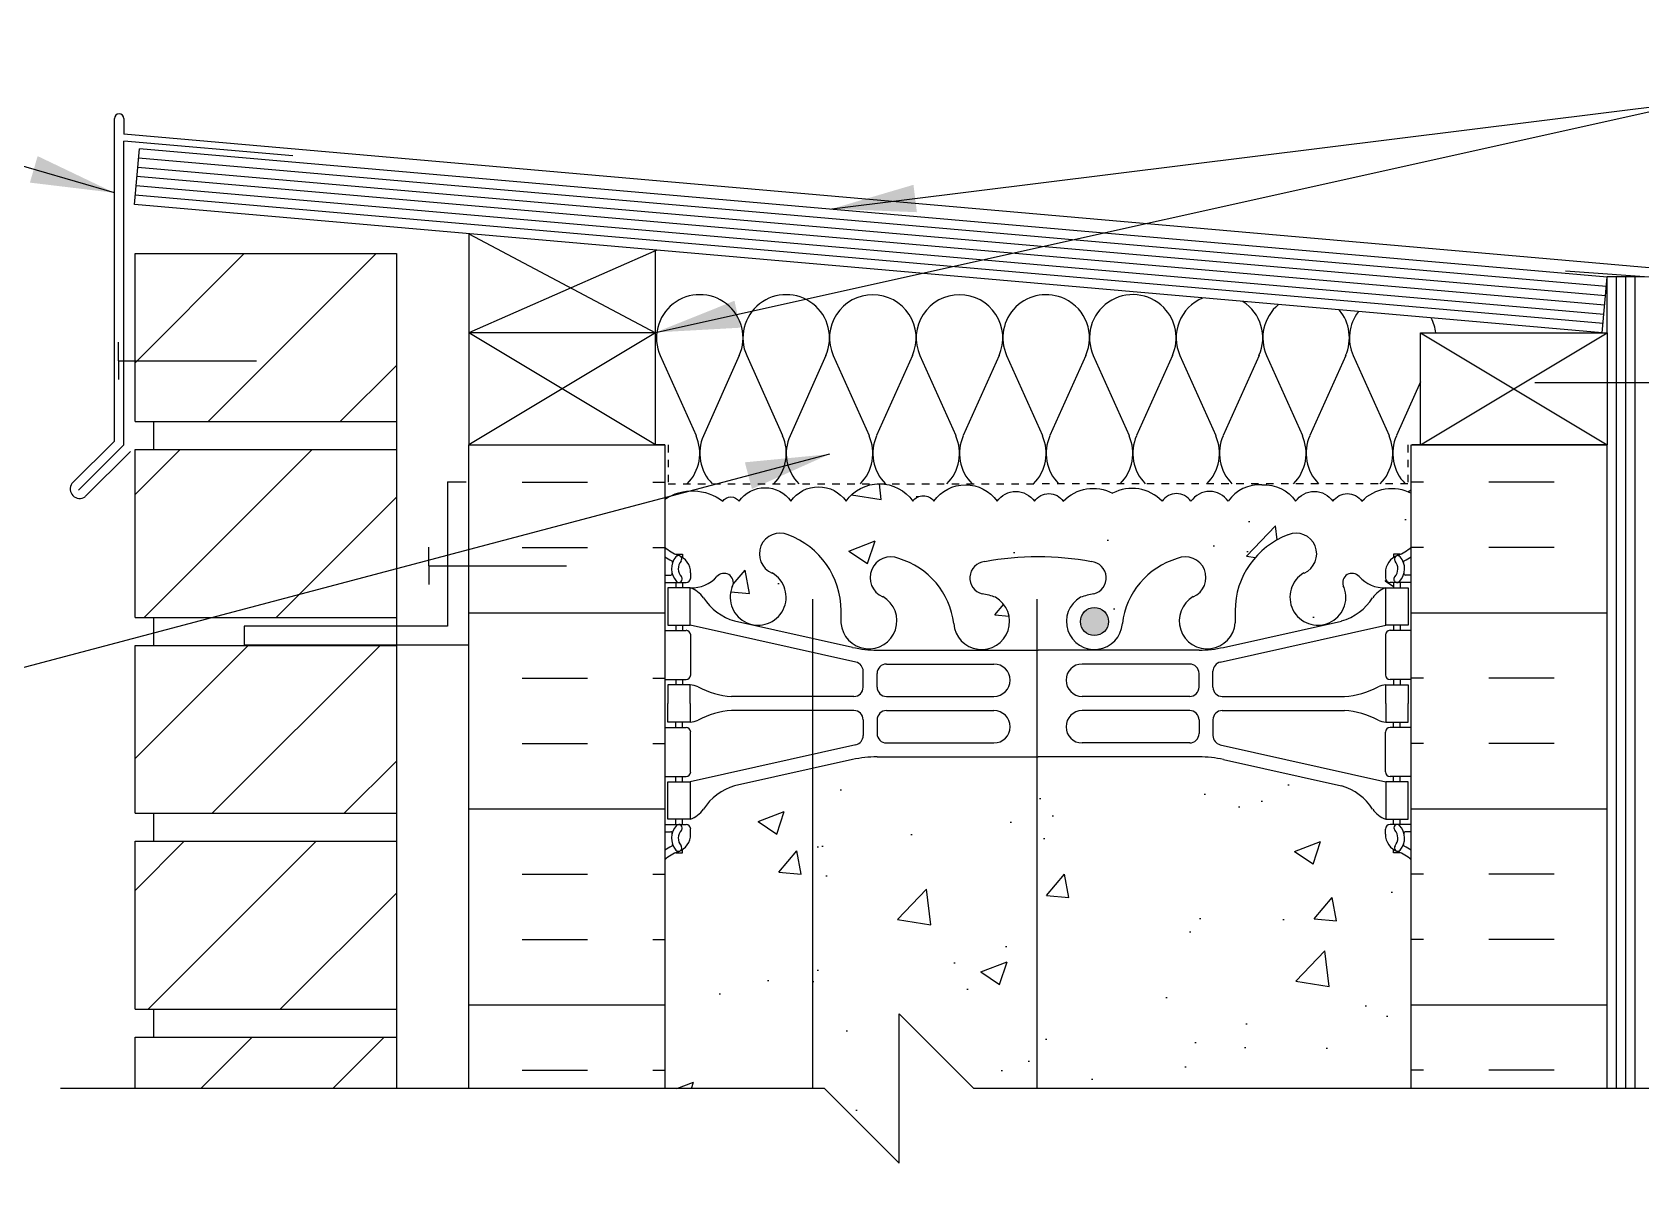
# Model space of a CAD drawing. Header units: inches. Extents: x 98 to 213, y 114 to 192.
# Drawn here: x 171.99 to 193.55, y 176.04 to 191.45 of the extents above; entities that cross this region are included whole.
import ezdxf

# ---------------------------------------------------------------- set-up
doc = ezdxf.new("R2010")
doc.units = ezdxf.units.IN
doc.header["$LTSCALE"] = 0.5
doc.header["$MEASUREMENT"] = 0
doc.linetypes.add('DASHED2', pattern=[0.375, 0.25, -0.125])
for name, color, linetype in [('HATCH', 12, 'Continuous'), ('line25', 2, 'Continuous'), ('LINE3', 3, 'Continuous'), ('LINE50', 5, 'Continuous'), ('LINE9', 9, 'Continuous'), ('TEXT', 4, 'Continuous'), ('Web_Edge', 9, 'Continuous')]:
    doc.layers.add(name, color=color, linetype=linetype)
doc.styles.add('DIM', font='romans.shx', dxfattribs={"width": 0.7})
doc.dimstyles.new('ext_12', dxfattribs={"dimscale": 12, "dimtxt": 0.09375, "dimasz": 0.09375, "dimexe": 0.09375, "dimexo": 0.0625, "dimgap": 0.0625, "dimtad": 1, "dimdec": 1, "dimzin": 3, "dimdsep": 46, "dimlunit": 4, "dimtxsty": 'DIM', "dimcen": 0.09, "dimdle": 0.09375, "dimclrt": 4, "dimadec": 0, "dimazin": 0, "dimtfac": 1, "dimtdec": 1, "dimtmove": 2, "dimatfit": 3, "dimfxl": 1, "dimfrac": 2, "dimtolj": 1, "dimtzin": 0, "dimarcsym": 0})

msp = doc.modelspace()

# ---------------------------------------------------------------- hatches: boundary and pattern name
at = {"layer": 'HATCH'}
h = msp.add_hatch(dxfattribs=at)
h.set_pattern_fill('ANSI31', color=256, scale=10, style=0)
h.set_pattern_definition([(45, (174.7276, 149.4853), (-0.883883, 0.883883), [])])
h.paths.add_polyline_path([(176.874, 151.108), (173.372, 151.108), (173.372, 148.858), (176.874, 148.858)])
h.paths.add_polyline_path([(176.875, 153.733), (173.372, 153.733), (173.372, 151.483), (176.874, 151.483)])
h.paths.add_polyline_path([(176.875, 156.358), (173.372, 156.358), (173.372, 154.108), (176.875, 154.108)])
h.paths.add_polyline_path([(176.876, 158.983), (173.372, 158.983), (173.372, 156.733), (176.875, 156.733)])
h.paths.add_polyline_path([(176.876, 161.608), (173.372, 161.608), (173.372, 159.358), (176.876, 159.358)])
h.paths.add_polyline_path([(176.876, 164.233), (173.372, 164.233), (173.372, 161.983), (176.876, 161.983)])
h.paths.add_polyline_path([(176.875, 166.858), (173.372, 166.858), (173.372, 164.608), (176.876, 164.608)])
h.paths.add_polyline_path([(176.874, 169.483), (173.372, 169.483), (173.372, 167.233), (176.875, 167.233)])
h.paths.add_polyline_path([(176.873, 172.108), (173.372, 172.108), (173.372, 169.858), (176.874, 169.858)])
h.paths.add_polyline_path([(176.872, 174.794), (173.372, 174.794), (173.372, 172.483), (176.873, 172.483)])
h.paths.add_polyline_path([(176.872, 180.608), (173.372, 180.608), (173.372, 178.358), (176.872, 178.358)])
h.paths.add_polyline_path([(176.872, 183.233), (173.372, 183.233), (173.372, 180.983), (176.872, 180.983)])
h.paths.add_polyline_path([(176.872, 185.858), (173.372, 185.858), (173.372, 183.608), (176.872, 183.608)])
h.paths.add_polyline_path([(176.872, 188.483), (173.372, 188.483), (173.372, 186.233), (176.872, 186.233)])
h.paths.add_polyline_path([(176.872, 177.983), (173.372, 177.983), (173.372, 177.294), (176.872, 177.294)])
h.paths.add_polyline_path([(176.872, 140.608), (173.372, 140.608), (173.372, 138.735), (176.872, 138.735)])
h.paths.add_polyline_path([(176.873, 143.233), (173.372, 143.233), (173.372, 140.983), (176.872, 140.983)])
h.paths.add_polyline_path([(176.873, 145.858), (173.372, 145.858), (173.372, 143.608), (176.873, 143.608)])
h.paths.add_polyline_path([(176.874, 148.483), (174.834, 148.483), (173.372, 148.483), (173.372, 146.233), (176.873, 146.233)])
h = msp.add_hatch(dxfattribs=at)
h.set_pattern_fill('INSUL', color=256, scale=7, style=0)
h.set_pattern_definition([(0, (-2745.6921, -228.4592), (0, 2.625), []), (0, (-2745.6921, -227.5842), (0, 2.625), [0.875, -0.875]), (0, (-2745.6921, -226.7092), (0, 2.625), [0.875, -0.875])])
h.paths.add_polyline_path([(180.469, 185.919), (177.844, 185.919), (177.844, 177.294), (180.469, 177.294)])
h = msp.add_hatch(dxfattribs=at)
h.set_pattern_fill('INSUL', color=256, scale=7, style=0)
h.set_pattern_definition([(180, (3116.631, -228.4592), (0, 2.625), []), (180, (3116.631, -227.5842), (0, 2.625), [0.875, -0.875]), (180, (3116.631, -226.7092), (0, 2.625), [0.875, -0.875])])
h.paths.add_polyline_path([(193.094, 185.919), (190.469, 185.919), (190.469, 177.294), (193.094, 177.294)])
h = msp.add_hatch(dxfattribs=at)
h.set_pattern_fill('AR-CONC', color=256, scale=0.5)
h.set_pattern_definition([(50, (0, 0), (3.5863, -0.31376), [0.375, -4.125]), (355, (0, 0), (-0.693757, 3.76096), [0.3, -3.3]), (100.4514, (0.299, -0.026), (2.892544, 3.4472), [0.3187, -3.50571]), (46.1842, (0, 1), (5.33621, -0.8276), [0.5625, -6.1875]), (96.6356, (0.4447, 0.931), (4.67331, 4.87059), [0.47805, -5.25857]), (351.1842, (0, 1), (4.67331, 4.87059), [0.45, -4.95]), (21, (0.5, 0.75), (2.984535, -2.013094), [0.375, -4.125]), (326, (0.5, 0.75), (1.216577, 3.62575), [0.3, -3.3]), (71.4514, (0.7487, 0.5822), (4.20111, 1.612656), [0.3187, -3.50571]), (37.5, (0, 0), (0.060799, 1.664469), [0, -3.26, 0, -3.35, 0, -3.3125]), (7.5, (0, 0), (1.315348, 1.972059), [0, -1.91, 0, -3.185, 0, -1.2625]), (327.5, (-1.115, 0), (2.669112, -0.1127744), [0, -1.25, 0, -3.9, 0, -5.175]), (317.5, (-1.615, 0), (2.91593, 0.500525), [0, -1.625, 0, -2.59, 0, -3.675])])
h.paths.add_polyline_path([(188.819, 184.714, -1), (189.032, 184.203, 2.155404), (189.571, 184.008), (189.559, 184.03, -0.834375), (189.771, 184.155, 0.23174), (190.128, 184.004), (190.233, 184.004), (190.233, 184.074), (190.186, 184.074, -0.414214), (190.123, 184.137), (190.123, 184.204, -0.249069), (190.233, 184.411), (190.233, 184.453), (190.323, 184.453, 0.08841), (190.469, 184.55), (190.469, 185.271, 0.336749), (189.808, 185.165, 0.520567), (189.421, 185.165, 0.520567), (188.921, 185.165, 0.259173), (188.469, 185.385, 0.259173), (188.018, 185.165, 0.520567), (187.518, 185.165, 0.520567), (187.131, 185.165, 0.336749), (186.469, 185.271, 0.336749), (185.808, 185.165, 0.520567), (185.421, 185.165, 0.520567), (184.921, 185.165, 0.520567), (184.074, 185.165, 0.520567), (183.792, 185.165, 0.520567), (182.897, 185.165, 0.520567), (182.158, 185.165, 0.520567), (181.465, 185.165, 0.520567), (181.244, 185.165, 0.321585), (180.469, 185.191), (180.469, 184.55, 0.088416), (180.615, 184.453), (180.705, 184.453), (180.705, 184.411, -0.249069), (180.815, 184.204), (180.815, 184.137, -0.414214), (180.753, 184.074), (180.705, 184.074), (180.705, 184.004), (180.81, 184.004, 0.231736), (181.168, 184.155, -0.8344), (181.38, 184.03), (181.368, 184.008, 2.155404), (181.907, 184.203, -1), (182.12, 184.714, -0.311223), (182.829, 183.698), (182.829, 183.533, 1.661382), (183.39, 183.886, -1), (183.603, 184.397, -0.30095), (184.34, 183.524, 1.661382), (184.901, 183.877, 0.055617), (184.721, 183.923, -0.843243), (184.756, 184.355, -0.047544), (185.469, 184.42, -0.047544), (186.183, 184.355, -0.843243), (186.218, 183.923, 0.055617), (186.038, 183.877, 1.661382), (186.599, 183.524, -0.30095), (187.336, 184.397, -1), (187.549, 183.886, 1.661382), (188.11, 183.533), (188.11, 183.698, -0.311223)])
h.paths.add_polyline_path([(190.233, 180.497, -0.249069), (190.123, 180.704), (190.123, 180.772, -0.414214), (190.186, 180.834), (190.233, 180.834), (190.233, 180.904), (190.128, 180.904, -0.155529), (189.953, 181.038, 0.180914), (189.535, 181.35), (187.954, 181.703, 0.054974), (187.627, 181.739), (185.469, 181.739), (183.312, 181.739, 0.054974), (182.985, 181.703), (181.404, 181.35, 0.180914), (180.986, 181.038, -0.155529), (180.81, 180.904), (180.705, 180.904), (180.705, 180.834), (180.753, 180.834, -0.414214), (180.815, 180.772), (180.815, 180.704, -0.249069), (180.705, 180.497), (180.705, 180.455), (180.615, 180.455, 0.088416), (180.469, 180.358), (180.469, 177.294), (182.608, 177.294), (183.608, 176.294), (183.608, 178.294), (184.608, 177.294), (190.469, 177.294), (190.469, 180.358, 0.08841), (190.323, 180.455), (190.233, 180.455)])
h.paths.add_polyline_path([(190.469, 174.794), (184.608, 174.794), (183.608, 175.794), (183.608, 173.794), (182.608, 174.794), (180.469, 174.794), (180.469, 171.987, 0.088416), (180.615, 171.889), (180.705, 171.889), (180.705, 171.848, -0.249069), (180.815, 171.641), (180.815, 171.573, -0.414214), (180.753, 171.511), (180.705, 171.511), (180.705, 171.441), (180.81, 171.441, -0.155529), (180.986, 171.307, 0.180914), (181.404, 170.995), (182.985, 170.642, 0.054974), (183.312, 170.606), (185.469, 170.606), (187.627, 170.606, 0.054974), (187.954, 170.642), (189.535, 170.995, 0.180914), (189.953, 171.307, -0.155529), (190.128, 171.441), (190.233, 171.441), (190.233, 171.511), (190.186, 171.511, -0.414214), (190.123, 171.573), (190.123, 171.641, -0.249069), (190.233, 171.848), (190.233, 171.889), (190.323, 171.889, 0.08841), (190.469, 171.987)])
h.paths.add_polyline_path([(190.469, 167.794, 0.08841), (190.323, 167.892), (190.233, 167.892), (190.233, 167.933, -0.249069), (190.123, 168.141), (190.123, 168.208, -0.414214), (190.186, 168.271), (190.233, 168.271), (190.233, 168.341), (190.128, 168.341, 0.231736), (189.771, 168.19, -0.8344), (189.559, 168.315), (189.571, 168.336, 2.155404), (189.032, 168.142, -1), (188.819, 167.631, -0.311223), (188.11, 168.647), (188.11, 168.812, 1.661382), (187.549, 168.459, -1), (187.336, 167.948, -0.30095), (186.599, 168.82, 1.661382), (186.038, 168.468, 0.055617), (186.218, 168.422, -0.843243), (186.183, 167.99, -0.047544), (185.469, 167.925, -0.047544), (184.756, 167.99, -0.843243), (184.721, 168.422, 0.055617), (184.901, 168.468, 1.661382), (184.34, 168.82, -0.30095), (183.603, 167.948, -1), (183.39, 168.459, 1.661382), (182.829, 168.812), (182.829, 168.647, -0.311223), (182.12, 167.631, -1), (181.907, 168.142, 2.155404), (181.368, 168.336), (181.38, 168.315, -0.834375), (181.168, 168.19, 0.23174), (180.81, 168.341), (180.705, 168.341), (180.705, 168.271), (180.753, 168.271, -0.414214), (180.815, 168.208), (180.815, 168.141, -0.249069), (180.705, 167.933), (180.705, 167.892), (180.615, 167.892, 0.088416), (180.469, 167.794), (180.469, 165.794), (180.469, 164.099), (180.545, 164.099), (180.545, 165.101, -0.379483), (181.037, 165.544), (189.781, 165.544), (189.781, 165.584), (189.687, 165.584, -1), (189.687, 165.647), (189.687, 165.772), (190.062, 165.772), (190.062, 165.647, -1), (190.062, 165.584), (189.968, 165.584), (189.968, 165.544), (190.371, 165.544, -0.386179), (190.373, 165.294), (190.997, 165.294), (191.157, 165.294), (191.157, 165.794), (190.469, 165.794)])
h.paths.add_polyline_path([(187.498, 162.546), (187.69, 165.294), (181.039, 165.294, 0.366745), (180.795, 165.083), (180.795, 164.099), (180.834, 164.099), (180.834, 162.899), (180.469, 162.899), (180.469, 162.149), (180.834, 162.149), (180.834, 160.949), (180.469, 160.949), (180.469, 160.199), (180.834, 160.199), (180.834, 158.999), (180.469, 158.999), (180.469, 158.249), (180.834, 158.249), (180.834, 157.26, -0.027214), (180.851, 157.239, -0.520567), (181.011, 157.239, -0.520567), (181.232, 157.239, -0.520567), (181.513, 157.239, -0.520567), (181.699, 157.239, -0.520567), (181.927, 157.239, -0.507124), (182.145, 157.239, -0.507124), (182.364, 157.239, -0.520567), (182.591, 157.239, -0.520567), (182.778, 157.239, -0.520567), (183.059, 157.239, -0.520567), (183.28, 157.239, -0.520567), (183.44, 157.239, -0.520567), (183.838, 157.239, -0.520567), (183.977, 157.239, -0.520567), (184.115, 157.239, -0.520567), (184.321, 157.239, -0.520567), (184.525, 157.239, -0.592026), (184.651, 157.239, -0.507124), (184.87, 157.239, -0.520567), (185.097, 157.239, -0.139223), (185.145, 157.279, -0.139223), (185.194, 157.239, -0.520567), (185.421, 157.239, -0.507124), (185.64, 157.239, -0.592026), (185.766, 157.239, -0.520567), (185.969, 157.239, -0.520567), (186.176, 157.239, -0.520567), (186.314, 157.239, -0.520567), (186.453, 157.239, -0.520567), (186.851, 157.239, -0.520567), (187.011, 157.239, -0.256196), (187.127, 157.297, -0.923848), (187.157, 157.669), (187.321, 160.013), (187.446, 161.8, 0.932515)])
h.paths.add_polyline_path([(190.997, 163.794), (190.997, 165.294), (190.373, 165.294), (189.968, 165.294), (189.968, 164.897), (189.874, 164.709), (189.781, 164.897), (189.781, 165.294), (187.69, 165.294), (187.498, 162.546, -0.932515), (187.446, 161.8), (187.321, 160.013), (188.766, 160.165, -0.559194)])
h.paths.add_polyline_path([(190.997, 163.794, 0.559194), (188.766, 160.165, 1.788289)])
h.paths.add_polyline_path([(189.959, 156.482), (189.839, 156.682), (189.839, 156.794), (190.469, 156.794), (190.469, 157.294), (187.157, 157.294, -0.039583), (187.127, 157.297, 0.256196), (187.011, 157.239, 0.520567), (186.851, 157.239, 0.520567), (186.453, 157.239, 0.520567), (186.314, 157.239, 0.520567), (186.176, 157.239, 0.520567), (185.969, 157.239, 0.520567), (185.766, 157.239, 0.592026), (185.64, 157.239, 0.507124), (185.421, 157.239, 0.520567), (185.194, 157.239, 0.139223), (185.145, 157.279, 0.139223), (185.097, 157.239, 0.520567), (184.87, 157.239, 0.507124), (184.651, 157.239, 0.592026), (184.525, 157.239, 0.520567), (184.321, 157.239, 0.520567), (184.115, 157.239, 0.520567), (183.977, 157.239, 0.520567), (183.838, 157.239, 0.520567), (183.44, 157.239, 0.520567), (183.28, 157.239, 0.520567), (183.059, 157.239, 0.520567), (182.778, 157.239, 0.520567), (182.591, 157.239, 0.520567), (182.364, 157.239, 0.507124), (182.145, 157.239, 0.507124), (181.927, 157.239, 0.520567), (181.699, 157.239, 0.520567), (181.513, 157.239, 0.520567), (181.232, 157.239, 0.520567), (181.011, 157.239, 0.520567), (180.851, 157.239, 0.027214), (180.834, 157.26), (180.834, 157.169), (180.469, 157.169), (180.469, 156.794), (181.099, 156.794), (181.099, 156.682), (180.979, 156.482), (180.979, 155.121, 0.268156), (181.141, 154.973), (189.798, 154.973, 0.268138), (189.959, 155.121)])
h.paths.add_polyline_path([(185.393, 154.41, 0.225652), (185.018, 154.785), (181.354, 154.785, 0.225652), (180.979, 154.41), (180.979, 153.569, 0.225652), (181.354, 153.194), (185.018, 153.194, 0.225652), (185.393, 153.569)])
h.paths.add_polyline_path([(185.393, 152.629, 0.225652), (185.018, 153.004), (181.354, 153.004, 0.225652), (180.979, 152.629), (180.979, 151.788, 0.225652), (181.354, 151.413), (185.018, 151.413, 0.225652), (185.393, 151.788)])
h.paths.add_polyline_path([(189.959, 152.629, 0.225652), (189.584, 153.004), (185.921, 153.004, 0.225652), (185.546, 152.629), (185.546, 151.788, 0.225652), (185.921, 151.413), (189.584, 151.413, 0.225652), (189.959, 151.788)])
h.paths.add_polyline_path([(190.469, 147.794), (190.469, 148.554), (190.384, 148.293, -0.6), (190.284, 148.293), (190.236, 148.443), (190.109, 148.443, -0.414214), (190.059, 148.493), (190.059, 148.523), (189.959, 148.523), (189.959, 150.36, 0.108935), (189.807, 150.247, -0.8344), (189.595, 150.373), (189.607, 150.394, 2.155404), (189.068, 150.2, -1), (188.855, 149.689, -0.311223), (188.146, 150.705), (188.146, 150.87, 1.661382), (187.585, 150.517, -1), (187.372, 150.006, -0.30095), (186.635, 150.878, 1.661382), (186.074, 150.525, 0.055617), (186.254, 150.48, -0.843243), (186.219, 150.047, -0.049932), (185.469, 149.983, -0.049932), (184.72, 150.047, -0.843243), (184.685, 150.48, 0.055617), (184.865, 150.525, 1.661382), (184.304, 150.878, -0.30095), (183.567, 150.006, -1), (183.354, 150.517, 1.661382), (182.793, 150.87), (182.793, 150.705, -0.311223), (182.084, 149.689, -1), (181.871, 150.2, 2.155404), (181.332, 150.394), (181.344, 150.373, -0.834375), (181.132, 150.247, 0.108938), (180.979, 150.36), (180.979, 148.523), (180.879, 148.523), (180.879, 148.493, -0.414214), (180.829, 148.443), (180.703, 148.443), (180.654, 148.293, -0.6), (180.554, 148.293), (180.469, 148.554), (180.469, 147.794), (180.469, 145.794, 0.088416), (180.615, 145.697), (180.705, 145.697), (180.705, 145.655, -0.249069), (180.815, 145.448), (180.815, 145.381, -0.414214), (180.753, 145.318), (180.705, 145.318), (180.705, 145.248), (180.81, 145.248, 0.231736), (181.168, 145.399, -0.8344), (181.38, 145.274), (181.368, 145.252, 2.155404), (181.907, 145.447, -1), (182.12, 145.958, -0.311223), (182.829, 144.942), (182.829, 144.777, 1.661382), (183.39, 145.13, -1), (183.603, 145.641, -0.30095), (184.34, 144.769, 1.661382), (184.901, 145.121, 0.055617), (184.721, 145.167, -0.843243), (184.756, 145.599, -0.047544), (185.469, 145.664, -0.047544), (186.183, 145.599, -0.843243), (186.218, 145.167, 0.055617), (186.038, 145.121, 1.661382), (186.599, 144.769, -0.30095), (187.336, 145.641, -1), (187.549, 145.13, 1.661382), (188.11, 144.777), (188.11, 144.942, -0.311223), (188.819, 145.958, -1), (189.032, 145.447, 2.155404), (189.571, 145.252), (189.559, 145.274, -0.834375), (189.771, 145.399, 0.23174), (190.128, 145.248), (190.233, 145.248), (190.233, 145.318), (190.186, 145.318, -0.414214), (190.123, 145.381), (190.123, 145.448, -0.249069), (190.233, 145.655), (190.233, 145.697), (190.323, 145.697, 0.08841), (190.469, 145.794)])
h.paths.add_polyline_path([(190.469, 141.602, 0.08841), (190.323, 141.699), (190.233, 141.699), (190.233, 141.741, -0.249069), (190.123, 141.948), (190.123, 142.016, -0.414214), (190.186, 142.078), (190.233, 142.078), (190.233, 142.148), (190.128, 142.148, -0.155529), (189.953, 142.282, 0.180914), (189.535, 142.594), (187.954, 142.947, 0.054974), (187.627, 142.983), (185.469, 142.983), (183.312, 142.983, 0.054974), (182.985, 142.947), (181.404, 142.594, 0.180914), (180.986, 142.282, -0.155529), (180.81, 142.148), (180.705, 142.148), (180.705, 142.078), (180.753, 142.078, -0.414214), (180.815, 142.016), (180.815, 141.948, -0.249069), (180.705, 141.741), (180.705, 141.699), (180.615, 141.699, 0.088416), (180.469, 141.602), (180.469, 138.735), (183.462, 138.735), (184.462, 139.735), (184.462, 138.735), (184.462, 137.735), (185.462, 138.735), (190.469, 138.735)])
at = {"layer": 'LINE3'}
h = msp.add_hatch(color=256, dxfattribs=at)
h.paths.add_polyline_path([(186.41, 183.586, 0.831395), (186.041, 183.586)])
h.paths.add_polyline_path([(186.413, 183.552, 0.045935), (186.41, 183.586), (186.041, 183.586, 0.045935), (186.038, 183.552, 1)])

# ---------------------------------------------------------------- linework, layer by layer
at = {"layer": 'HATCH'}
for p, q in [((173.094, 185.971), (173.094, 190.291)), ((173.219, 190.291), (173.219, 190.081)), ((194.186, 188.247), (173.219, 190.081)), ((173.219, 185.919), (173.219, 189.989)), ((175.484, 189.791), (173.219, 189.989)), ((193.083, 188.042), (173.418, 189.763)), ((193.061, 187.793), (173.396, 189.514)), ((193.072, 187.918), (173.407, 189.638)), ((193.04, 187.544), (173.374, 189.264)), ((193.05, 187.668), (173.385, 189.389)), ((177.844, 188.748), (180.344, 187.419)), ((180.36, 188.528), (177.844, 187.419)), ((193.844, 188.153), (192.538, 188.245)), ((193.219, 177.294), (193.219, 188.171)), ((193.344, 177.294), (193.344, 188.171)), ((193.469, 177.294), (193.469, 188.171)), ((180.344, 185.919), (177.844, 187.419)), ((180.344, 187.419), (177.844, 185.919)), ((190.594, 185.919), (193.094, 187.419)), ((190.594, 187.419), (193.094, 185.919)), ((180.407, 187.116), (180.887, 186.043)), ((181.466, 187.116), (180.987, 186.042)), ((181.567, 187.116), (182.046, 186.043)), ((182.626, 187.116), (182.147, 186.042)), ((182.726, 187.116), (183.205, 186.043)), ((183.786, 187.116), (183.306, 186.043)), ((183.887, 187.116), (184.366, 186.043)), ((184.947, 187.116), (184.467, 186.043)), ((185.048, 187.116), (185.528, 186.043)), ((186.108, 187.116), (185.628, 186.043)), ((186.209, 187.116), (186.689, 186.043)), ((187.269, 187.116), (186.79, 186.043)), ((187.37, 187.116), (187.85, 186.043)), ((188.43, 187.116), (187.951, 186.043)), ((188.531, 187.116), (189.011, 186.043)), ((189.591, 187.116), (189.112, 186.043)), ((189.692, 187.116), (190.172, 186.043)), ((190.594, 186.764), (190.272, 186.043)), ((173.094, 185.971), (172.526, 185.403)), ((173.219, 185.919), (172.614, 185.314)), ((173.308, 185.831), (172.703, 185.226))]:
    msp.add_line(p, q, dxfattribs=at)
at = {"layer": 'HATCH', "color": 6, "linetype": 'DASHED2', "ltscale": 0.5}
for points in [[(179.157, 185.919), (180.513, 185.919), (180.513, 185.399), (185.469, 185.399)], [(191.782, 185.919), (190.425, 185.919), (190.425, 185.399), (185.469, 185.399)]]:
    msp.add_lwpolyline(points, dxfattribs=at)
at = {"layer": 'HATCH'}
for points in [[(180.469, 185.191, -0.321585), (181.244, 185.165, -0.520567), (181.465, 185.165, -0.520567), (182.158, 185.165, -0.520567), (182.897, 185.165, -0.520567), (183.792, 185.165, -0.520567), (184.074, 185.165, -0.520567), (184.921, 185.165, -0.520567), (185.421, 185.165, -0.520567), (185.808, 185.165, -0.336749), (186.469, 185.271)], [(188.469, 185.385, 0.259173), (188.018, 185.165, 0.520567), (187.518, 185.165, 0.520567), (187.131, 185.165, 0.336749), (186.469, 185.271)], [(188.469, 185.385, -0.259173), (188.921, 185.165, -0.520567), (189.421, 185.165, -0.520567), (189.808, 185.165, -0.336749), (190.469, 185.271)]]:
    msp.add_lwpolyline(points, format="xyb", dxfattribs=at)
for centre, radius, start, end in [((173.157, 190.291), 0.0625, 0, 180), ((180.937, 187.352), 0.58, 335.9664, 204.0694), ((182.096, 187.352), 0.58, 335.9664, 204.0694), ((183.252, 187.353), 0.577, 89.6769, 204.2169), ((183.259, 187.353), 0.577, 335.7834, 90.4023), ((184.413, 187.353), 0.577, 89.5977, 204.2166), ((184.421, 187.353), 0.577, 335.7831, 90.3231), ((185.577, 187.353), 0.579, 64.3407, 204.1188), ((185.582, 187.353), 0.577, 335.7831, 64.7825), ((186.739, 187.353), 0.58, 44.4136, 204.1148), ((186.743, 187.353), 0.577, 335.7831, 44.7269), ((187.9, 187.353), 0.58, 112.8767, 204.1145), ((187.9, 187.353), 0.58, 335.8855, 57.1233), ((189.061, 187.353), 0.58, 129.794, 204.1145), ((189.061, 187.353), 0.58, 335.8855, 40.206), ((190.222, 187.353), 0.58, 142.6335, 204.1145), ((190.222, 187.353), 0.58, 6.5658, 27.3665), ((180.357, 185.806), 0.58, 315.3149, 24.0694), ((181.517, 185.806), 0.58, 155.9664, 224.6851), ((181.517, 185.806), 0.58, 315.3149, 24.0694), ((182.676, 185.806), 0.58, 155.9664, 224.6851), ((182.676, 185.806), 0.58, 315.3149, 24.0694), ((183.836, 185.806), 0.58, 155.9306, 224.6851), ((183.837, 185.806), 0.58, 315.3149, 24.0694), ((184.997, 185.806), 0.58, 155.9306, 224.6851), ((184.998, 185.806), 0.58, 315.3149, 24.0694), ((186.158, 185.806), 0.58, 155.9306, 224.6851), ((186.159, 185.806), 0.58, 315.3149, 24.0694), ((187.319, 185.806), 0.58, 155.9306, 224.6851), ((187.32, 185.806), 0.58, 315.3149, 24.0694), ((188.48, 185.806), 0.58, 155.9306, 224.6851), ((188.481, 185.806), 0.58, 315.3149, 24.0694), ((189.641, 185.806), 0.58, 155.9306, 224.6851), ((189.642, 185.806), 0.58, 315.3149, 24.0694), ((190.802, 185.806), 0.58, 155.9306, 224.6851), ((172.629, 185.329), 0.127, 144.7902, 305.2098), ((181.517, 185.806), 0.58, 269.9771, 270), ((181.517, 185.806), 0.58, 270, 270.0458), ((183.835, 185.806), 0.58, 270, 273.6965), ((183.837, 185.806), 0.58, 280.1122, 281.3565), ((190.154, 185.806), 0.58, 297.6798, 302.977)]:
    msp.add_arc(centre, radius, start, end, dxfattribs=at)
at = {"layer": 'line25'}
for p, q in [((173.363, 189.14), (173.429, 189.887)), ((193.094, 188.167), (173.429, 189.887)), ((193.029, 187.419), (173.363, 189.14)), ((177.844, 188.748), (177.844, 185.919)), ((173.372, 186.233), (173.372, 188.483)), ((173.372, 188.483), (176.872, 188.483)), ((176.872, 188.483), (176.872, 177.294)), ((180.344, 185.919), (180.344, 188.529)), ((193.029, 187.419), (193.094, 188.167)), ((193.094, 187.419), (193.094, 188.171)), ((193.594, 188.171), (193.094, 188.171)), ((180.344, 187.419), (177.844, 187.419)), ((173.372, 186.233), (176.872, 186.233)), ((173.622, 185.858), (173.622, 186.233)), ((173.622, 185.858), (173.622, 186.233)), ((173.372, 185.858), (176.872, 185.858)), ((173.372, 183.608), (173.372, 185.858)), ((177.844, 185.919), (180.344, 185.919)), ((180.469, 185.919), (180.344, 185.919)), ((180.469, 185.919), (180.469, 177.294)), ((190.469, 185.919), (190.594, 185.919)), ((190.469, 177.294), (190.469, 185.919)), ((173.372, 183.608), (176.872, 183.608)), ((173.622, 183.233), (173.622, 183.608)), ((173.622, 183.233), (173.622, 183.608)), ((173.372, 180.983), (173.372, 183.233)), ((173.372, 183.233), (176.872, 183.233)), ((173.372, 180.983), (176.872, 180.983)), ((173.622, 180.608), (173.622, 180.983)), ((173.622, 180.608), (173.622, 180.983)), ((173.372, 178.358), (173.372, 180.608)), ((173.372, 180.608), (176.872, 180.608)), ((173.372, 178.358), (176.872, 178.358)), ((173.622, 177.983), (173.622, 178.358)), ((173.622, 177.983), (173.622, 178.358)), ((173.372, 177.294), (173.372, 177.983)), ((173.372, 177.983), (176.872, 177.983))]:
    msp.add_line(p, q, dxfattribs=at)
msp.add_lwpolyline([(193.094, 187.419), (193.094, 185.919), (190.594, 185.919), (190.594, 187.419)], close=True, dxfattribs=at)
at = {"layer": 'LINE3'}
for p, q in [((182.446, 183.85), (182.446, 177.294)), ((185.455, 183.85), (185.455, 177.294))]:
    msp.add_line(p, q, dxfattribs=at)
msp.add_circle((186.225, 183.552), 0.188, dxfattribs=at)
at = {"layer": 'LINE50'}
for p, q in [((177.844, 185.919), (180.469, 185.919)), ((177.844, 177.294), (177.844, 185.919)), ((190.469, 185.919), (193.094, 185.919)), ((193.094, 177.294), (193.094, 185.919))]:
    msp.add_line(p, q, dxfattribs=at)
at = {"layer": 'LINE9'}
for p, q in [((173.151, 187.044), (173.151, 187.294)), ((173.151, 187.044), (174.997, 187.044)), ((173.151, 187.044), (173.151, 186.794)), ((193.973, 186.749), (192.127, 186.749)), ((177.556, 185.424), (177.556, 183.488)), ((177.556, 185.424), (177.806, 185.424)), ((177.306, 184.299), (177.306, 184.549)), ((177.306, 184.299), (179.152, 184.299)), ((177.306, 184.299), (177.306, 184.049)), ((177.556, 183.488), (174.834, 183.488)), ((174.834, 183.488), (174.834, 183.238)), ((174.834, 183.238), (177.834, 183.238)), ((183.608, 176.294), (183.608, 178.294)), ((184.608, 177.294), (183.608, 178.294)), ((182.608, 177.294), (172.372, 177.294)), ((182.608, 177.294), (183.608, 176.294)), ((194.844, 177.294), (184.608, 177.294))]:
    msp.add_line(p, q, dxfattribs=at)
at = {"layer": 'Web_Edge'}
for p, q in [((180.615, 184.453), (180.705, 184.453)), ((180.705, 184.453), (180.705, 184.411)), ((190.323, 184.453), (190.233, 184.453)), ((190.233, 184.453), (190.233, 184.411)), ((180.469, 184.174), (180.547, 184.174)), ((180.469, 184.074), (180.753, 184.074)), ((180.615, 184.074), (180.615, 184.004)), ((180.705, 184.074), (180.705, 184.004)), ((180.815, 184.204), (180.815, 184.137)), ((190.123, 184.204), (190.123, 184.137)), ((190.469, 184.074), (190.186, 184.074)), ((190.233, 184.074), (190.233, 184.004)), ((190.323, 184.074), (190.323, 184.004)), ((190.469, 184.174), (190.392, 184.174)), ((181.368, 184.008), (181.38, 184.03)), ((189.571, 184.008), (189.559, 184.03)), ((182.829, 183.698), (182.829, 183.533)), ((188.11, 183.698), (188.11, 183.533)), ((180.469, 183.434), (180.753, 183.434)), ((180.615, 183.504), (180.615, 183.434)), ((180.705, 183.504), (180.705, 183.434)), ((183.028, 183.008), (180.81, 183.504)), ((182.985, 183.206), (181.404, 183.559)), ((187.911, 183.008), (190.128, 183.504)), ((187.954, 183.206), (189.535, 183.559)), ((190.469, 183.434), (190.186, 183.434)), ((190.233, 183.504), (190.233, 183.434)), ((190.323, 183.504), (190.323, 183.434)), ((180.815, 183.372), (180.815, 182.837)), ((190.123, 183.372), (190.123, 182.837)), ((183.312, 183.17), (185.469, 183.17)), ((187.627, 183.17), (185.469, 183.17)), ((180.469, 182.774), (180.753, 182.774)), ((180.615, 182.774), (180.615, 182.704)), ((180.705, 182.774), (180.705, 182.704)), ((183.126, 182.673), (183.126, 182.886)), ((183.313, 182.674), (183.313, 182.858)), ((183.438, 182.983), (184.878, 182.983)), ((187.501, 182.983), (186.061, 182.983)), ((187.626, 182.674), (187.626, 182.858)), ((187.813, 182.673), (187.813, 182.886)), ((190.469, 182.774), (190.186, 182.774)), ((190.233, 182.774), (190.233, 182.704)), ((190.323, 182.774), (190.323, 182.704)), ((183.001, 182.548), (181.363, 182.548)), ((183.001, 182.36), (181.363, 182.36)), ((183.438, 182.549), (184.878, 182.549)), ((183.438, 182.359), (184.878, 182.359)), ((187.501, 182.549), (186.061, 182.549)), ((187.501, 182.359), (186.061, 182.359)), ((187.938, 182.548), (189.576, 182.548)), ((187.938, 182.36), (189.576, 182.36)), ((180.469, 182.134), (180.753, 182.134)), ((180.615, 182.134), (180.615, 182.204)), ((180.705, 182.134), (180.705, 182.204)), ((183.126, 182.235), (183.126, 182.023)), ((183.313, 182.234), (183.313, 182.05)), ((187.626, 182.234), (187.626, 182.05)), ((187.813, 182.235), (187.813, 182.023)), ((190.469, 182.134), (190.186, 182.134)), ((190.233, 182.134), (190.233, 182.204)), ((190.323, 182.134), (190.323, 182.204)), ((180.815, 181.537), (180.815, 182.072)), ((183.438, 181.925), (184.878, 181.925)), ((187.501, 181.925), (186.061, 181.925)), ((190.123, 181.537), (190.123, 182.072)), ((183.028, 181.901), (180.81, 181.404)), ((182.985, 181.703), (181.404, 181.35)), ((183.312, 181.739), (185.469, 181.739)), ((187.627, 181.739), (185.469, 181.739)), ((187.911, 181.901), (190.128, 181.404)), ((187.954, 181.703), (189.535, 181.35)), ((180.469, 181.474), (180.753, 181.474)), ((180.615, 181.404), (180.615, 181.474)), ((180.705, 181.404), (180.705, 181.474)), ((190.469, 181.474), (190.186, 181.474)), ((190.233, 181.404), (190.233, 181.474)), ((190.323, 181.404), (190.323, 181.474)), ((180.469, 180.834), (180.753, 180.834)), ((180.615, 180.834), (180.615, 180.904)), ((180.705, 180.834), (180.705, 180.904)), ((190.469, 180.834), (190.186, 180.834)), ((190.233, 180.834), (190.233, 180.904)), ((190.323, 180.834), (190.323, 180.904)), ((180.469, 180.734), (180.547, 180.734)), ((180.815, 180.704), (180.815, 180.772)), ((190.123, 180.704), (190.123, 180.772)), ((190.469, 180.734), (190.392, 180.734)), ((180.615, 180.455), (180.705, 180.455)), ((180.705, 180.455), (180.705, 180.497)), ((190.233, 180.455), (190.233, 180.497)), ((190.323, 180.455), (190.233, 180.455))]:
    msp.add_line(p, q, dxfattribs=at)
for points in [[(180.51, 183.504), (180.81, 183.504), (180.81, 184.004), (180.51, 184.004)], [(190.428, 183.504), (190.128, 183.504), (190.128, 184.004), (190.428, 184.004)], [(180.51, 181.404), (180.81, 181.404), (180.81, 180.904), (180.51, 180.904)], [(190.428, 181.404), (190.128, 181.404), (190.128, 180.904), (190.428, 180.904)]]:
    msp.add_lwpolyline(points, close=True, dxfattribs=at)
for points in [[(180.81, 182.454), (180.81, 182.704), (180.51, 182.704), (180.51, 182.454)], [(190.128, 182.454), (190.128, 182.704), (190.428, 182.704), (190.428, 182.454)], [(180.81, 182.454), (180.81, 182.204), (180.51, 182.204), (180.51, 182.454)], [(190.128, 182.454), (190.128, 182.204), (190.428, 182.204), (190.428, 182.454)]]:
    msp.add_lwpolyline(points, dxfattribs=at)
for centre, radius, start, end in [((182.013, 184.458), 0.277, 67.32, 247.32), ((181.738, 183.691), 1.092, 0.3332, 69.4825), ((189.201, 183.691), 1.092, 110.5175, 179.6668), ((188.926, 184.458), 0.277, 292.68, 112.68), ((180.815, 184.911), 0.5, 226.2109, 250.5288), ((190.123, 184.911), 0.5, 289.4712, 313.7878), ((180.815, 184.911), 0.6, 234.7832, 245.0748), ((180.809, 184.259), 0.25, 140.1145, 222.4609), ((180.553, 184.348), 0.021, 343.464, 63.9957), ((180.651, 184.39), 0.045, 321.448, 139.1879), ((180.565, 184.204), 0.25, 0, 70.5288), ((180.809, 184.259), 0.16, 140.0001, 222.4609), ((183.496, 184.141), 0.277, 67.32, 247.32), ((183.312, 183.404), 1.034, 6.6669, 73.6635), ((184.775, 184.136), 0.22, 95.1835, 255.7396), ((185.452, 180.642), 3.777, 89.7394, 100.6275), ((185.487, 180.642), 3.777, 79.3725, 90.2606), ((186.163, 184.136), 0.22, 284.2604, 84.8165), ((187.626, 183.404), 1.034, 106.3365, 173.3331), ((187.442, 184.141), 0.277, 292.68, 112.68), ((190.373, 184.204), 0.25, 109.4712, 180), ((190.288, 184.39), 0.045, 40.8121, 218.552), ((190.13, 184.259), 0.16, 317.5391, 39.9999), ((190.13, 184.259), 0.25, 317.5391, 39.8855), ((190.386, 184.348), 0.021, 116.0043, 196.536), ((190.123, 184.911), 0.6, 294.9252, 305.2168), ((180.548, 184.194), 0.0196, 269.4032, 15.4901), ((180.658, 184.12), 0.045, 222.4609, 42.4609), ((180.753, 184.137), 0.0625, 270, 0), ((180.835, 184.445), 0.441, 266.7976, 318.9873), ((181.262, 184.073), 0.125, 339.6243, 138.9873), ((181.719, 183.878), 0.375, 159.6243, 60.0685), ((189.219, 183.878), 0.375, 119.9315, 20.3757), ((189.676, 184.073), 0.125, 41.0127, 200.3757), ((190.104, 184.445), 0.441, 221.0127, 273.2024), ((190.186, 184.137), 0.0625, 180, 270), ((190.281, 184.12), 0.045, 137.5391, 317.5391), ((190.391, 184.194), 0.0196, 164.5099, 270.5968), ((180.688, 183.662), 0.364, 34.9775, 70.3387), ((181.611, 184.273), 0.743, 212.7919, 253.8107), ((183.203, 183.561), 0.375, 184.2448, 60.0685), ((184.713, 183.552), 0.375, 184.2448, 60.0685), ((184.607, 183.096), 0.834, 69.3729, 82.1063), ((186.225, 183.552), 0.375, 119.9315, 355.7552), ((186.332, 183.096), 0.834, 97.8937, 110.6271), ((187.736, 183.561), 0.375, 119.9315, 355.7552), ((189.328, 184.273), 0.743, 286.1893, 327.2081), ((190.251, 183.662), 0.364, 109.6613, 145.0225), ((180.753, 183.372), 0.0625, 0, 90), ((190.186, 183.372), 0.0625, 90, 180), ((183.312, 184.67), 1.5, 257.4135, 270), ((187.627, 184.67), 1.5, 270, 282.5865), ((183.001, 182.886), 0.125, 0, 77.3767), ((187.938, 182.886), 0.125, 102.6233, 180), ((180.753, 182.837), 0.0625, 270, 0), ((183.438, 182.858), 0.125, 90, 180), ((184.878, 182.766), 0.217, 270, 90), ((186.061, 182.766), 0.217, 90, 270), ((187.501, 182.858), 0.125, 0, 90), ((190.186, 182.837), 0.0625, 180, 270), ((180.806, 182.485), 0.219, 60.4937, 88.92), ((181.452, 183.715), 1.17, 242.6365, 265.6505), ((183.001, 182.673), 0.125, 270, 0), ((183.438, 182.674), 0.125, 180, 270), ((187.501, 182.674), 0.125, 270, 360), ((187.938, 182.673), 0.125, 180, 270), ((189.487, 183.715), 1.17, 274.3495, 297.3635), ((190.133, 182.485), 0.219, 91.08, 119.5063), ((181.452, 181.193), 1.17, 94.3495, 117.3635), ((183.001, 182.235), 0.125, 0, 90), ((183.438, 182.234), 0.125, 90, 180), ((184.878, 182.142), 0.217, 270, 90), ((186.061, 182.142), 0.217, 90, 270), ((187.501, 182.234), 0.125, 0, 90), ((187.938, 182.235), 0.125, 90, 180), ((189.487, 181.193), 1.17, 62.6365, 85.6505), ((180.753, 182.072), 0.0625, 0, 90), ((180.806, 182.423), 0.219, 271.08, 299.5063), ((190.133, 182.423), 0.219, 240.4937, 268.92), ((190.186, 182.072), 0.0625, 90, 180), ((183.001, 182.023), 0.125, 282.6233, 0), ((183.438, 182.05), 0.125, 180, 270), ((187.501, 182.05), 0.125, 270, 0), ((187.938, 182.023), 0.125, 180, 257.3767), ((183.312, 180.239), 1.5, 90, 102.5865), ((187.627, 180.239), 1.5, 77.4135, 90), ((180.753, 181.537), 0.0625, 270, 0), ((190.186, 181.537), 0.0625, 180, 270), ((181.611, 180.636), 0.743, 106.1893, 147.2081), ((189.328, 180.636), 0.743, 32.7919, 73.8107), ((180.658, 180.788), 0.045, 317.5391, 137.5391), ((180.753, 180.772), 0.0625, 360, 90), ((180.688, 181.247), 0.364, 289.6613, 325.0225), ((190.251, 181.247), 0.364, 214.9775, 250.3387), ((190.186, 180.772), 0.0625, 90, 180), ((190.281, 180.788), 0.045, 42.4609, 222.4609), ((180.548, 180.715), 0.0196, 344.5099, 90.5968), ((180.809, 180.65), 0.25, 137.5391, 219.8855), ((180.809, 180.65), 0.16, 137.5391, 219.9999), ((180.565, 180.704), 0.25, 289.4712, 360), ((190.373, 180.704), 0.25, 180, 250.5288), ((190.13, 180.65), 0.16, 320.0001, 42.4609), ((190.13, 180.65), 0.25, 320.1145, 42.4609), ((190.391, 180.715), 0.0196, 89.4032, 195.4901), ((180.815, 179.997), 0.6, 114.9252, 125.2168), ((180.815, 179.997), 0.5, 109.4712, 133.7891), ((180.553, 180.56), 0.021, 296.0043, 16.536), ((180.651, 180.519), 0.045, 220.8121, 38.552), ((190.288, 180.519), 0.045, 141.448, 319.1879), ((190.123, 179.997), 0.5, 46.2122, 70.5288), ((190.386, 180.56), 0.021, 163.464, 243.9957), ((190.123, 179.997), 0.6, 54.7842, 65.0748)]:
    msp.add_arc(centre, radius, start, end, dxfattribs=at)
for points in [[(183.313, 182.679), (183.313, 182.853)], [(187.626, 182.679), (187.626, 182.853)], [(183.313, 182.229), (183.313, 182.055)], [(187.626, 182.229), (187.626, 182.055)]]:
    msp.add_open_spline(points, degree=1, dxfattribs=at)

# ---------------------------------------------------------------- leaders
at = {"layer": 'TEXT'}
for points, override in [([(173.094, 189.297), (165.692, 191.45), (163.131, 191.45)], {"dimgap": 0.0625, "dimtad": 0}), ([(180.344, 187.426), (194.264, 190.519)], {"dimgap": 0.0625, "dimtad": 0}), ([(182.707, 189.082), (194.264, 190.519), (199.352, 190.519)], {"dimgap": 0.0625, "dimtad": 0}), ([(182.676, 185.795), (170.928, 182.683), (166.688, 182.683)], {"dimtad": 0})]:
    msp.add_leader(points, dimstyle='ext_12', override=override, dxfattribs=at)

doc.saveas('drawing.dxf')
